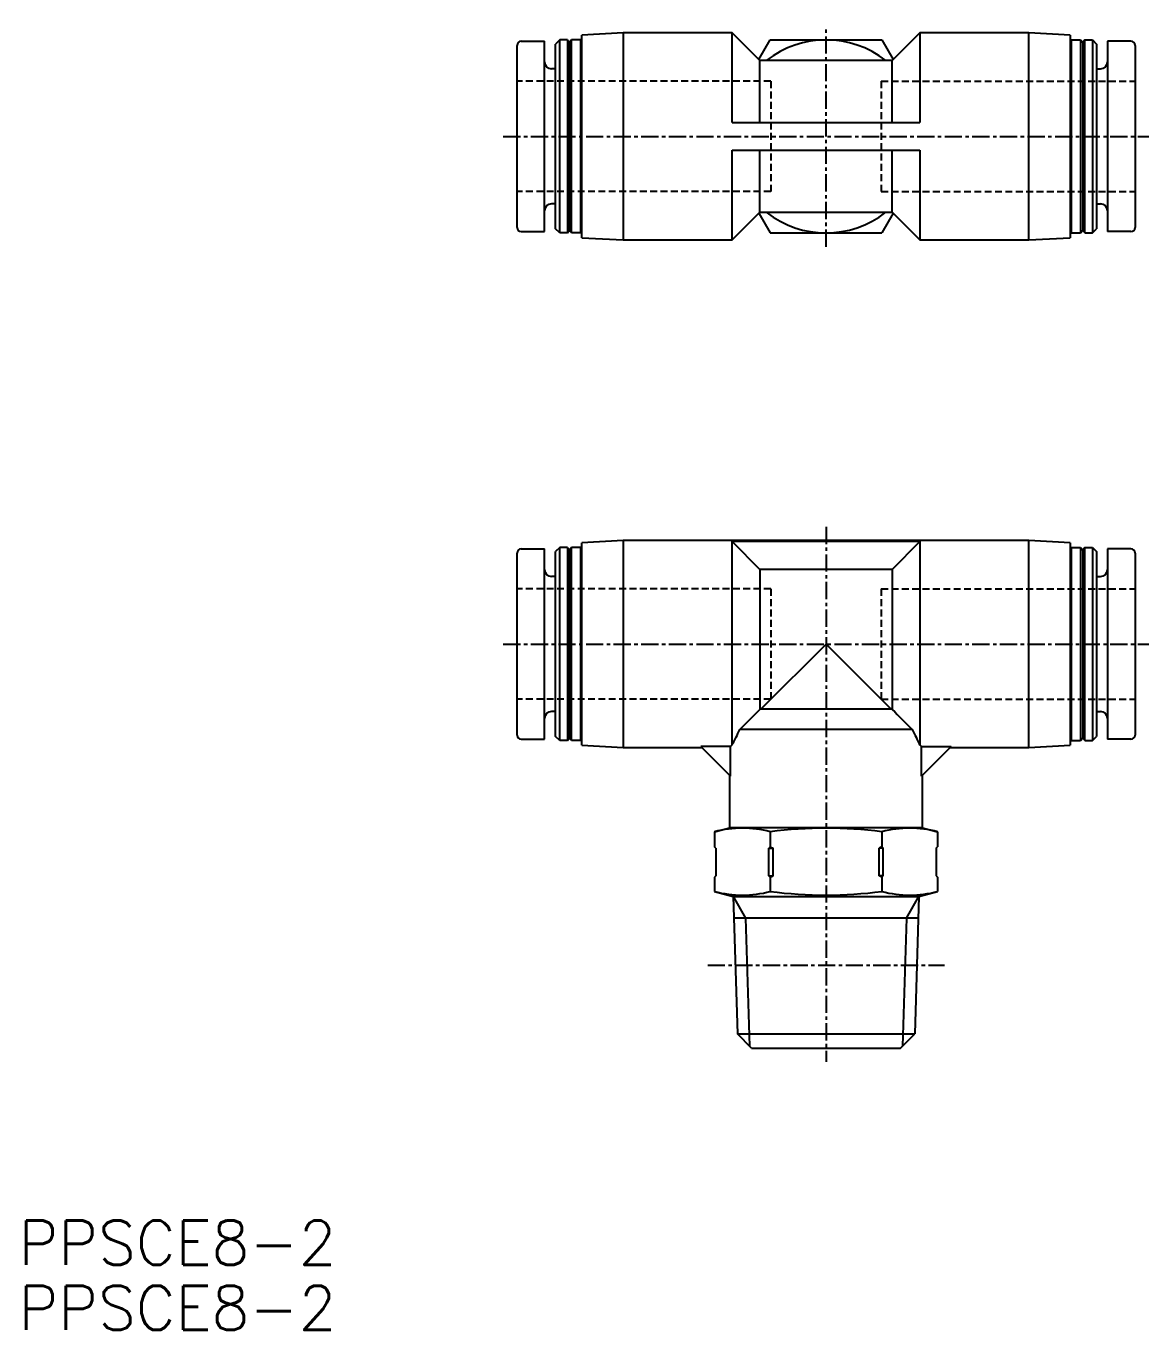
# Model space of a CAD drawing. Extents: x -14 to 110, y -23 to 72.
# Drawn here: x -14.4 to 67, y -23 to 71.5 of the extents above; entities that cross this region are included whole.
import ezdxf

# ---------------------------------------------------------------- set-up
doc = ezdxf.new("R2010")
doc.units = 0
doc.linetypes.add('CENTER', pattern=[2, 1.25, -0.25, 0.25, -0.25])
doc.linetypes.add('DASHED', pattern=[0.75, 0.5, -0.25])
doc.layers.get('0').update_dxf_attribs({"linetype": 'CONTINUOUS'})
doc.layers.add('CENTER', color=1, linetype='CENTER')
doc.styles.get("Standard").update_dxf_attribs({"font": 'txt.shx'})

msp = doc.modelspace()

# ---------------------------------------------------------------- linework, layer by layer
at = {"color": 7, "linetype": 'CONTINUOUS'}
for p, q in [((28.908, 71.014), (25.908, 70.857)), ((28.908, 71.014), (28.908, 56.014)), ((36.808, 71.014), (28.908, 71.014)), ((38.808, 69.014), (36.808, 71.014)), ((36.808, 64.514), (36.808, 71.014)), ((50.408, 71.014), (48.408, 69.014)), ((58.308, 71.014), (50.408, 71.014)), ((50.408, 71.014), (50.408, 64.514)), ((58.308, 56.014), (58.308, 71.014)), ((61.308, 70.857), (58.308, 71.014)), ((21.208, 56.914), (21.208, 70.114)), ((21.508, 70.414), (23.208, 70.414)), ((23.208, 56.614), (23.208, 70.414)), ((24.308, 70.514), (24.008, 70.214)), ((24.008, 56.814), (24.008, 70.214)), ((24.308, 56.514), (24.308, 70.514)), ((24.858, 70.514), (24.308, 70.514)), ((24.858, 70.514), (24.858, 56.514)), ((24.858, 70.514), (25.008, 70.314)), ((25.158, 70.514), (25.008, 70.314)), ((25.008, 56.714), (25.008, 70.314)), ((25.158, 56.514), (25.158, 70.514)), ((25.808, 70.514), (25.158, 70.514)), ((25.808, 70.514), (25.808, 56.514)), ((25.908, 70.414), (25.808, 70.514)), ((25.908, 56.171), (25.908, 70.857)), ((38.74, 69.082), (39.566, 70.514)), ((39.566, 70.514), (47.649, 70.514)), ((47.649, 70.514), (48.476, 69.082)), ((61.308, 70.857), (61.308, 56.171)), ((61.308, 70.414), (61.408, 70.514)), ((61.408, 56.514), (61.408, 70.514)), ((61.408, 70.514), (62.058, 70.514)), ((62.058, 70.514), (62.058, 56.514)), ((62.058, 70.514), (62.208, 70.314)), ((62.358, 70.514), (62.208, 70.314)), ((62.208, 70.314), (62.208, 56.714)), ((62.358, 56.514), (62.358, 70.514)), ((62.358, 70.514), (62.908, 70.514)), ((62.908, 70.514), (62.908, 56.514)), ((62.908, 70.514), (63.208, 70.214)), ((63.208, 70.214), (63.208, 56.814)), ((64.008, 70.414), (64.008, 56.614)), ((65.708, 70.414), (64.008, 70.414)), ((66.008, 70.114), (66.008, 56.914)), ((24.008, 68.414), (23.708, 68.414)), ((48.408, 69.014), (38.808, 69.014)), ((38.808, 64.514), (38.808, 69.014)), ((48.408, 64.514), (48.408, 69.014)), ((63.208, 68.414), (63.508, 68.414)), ((36.808, 64.514), (50.408, 64.514)), ((36.808, 62.514), (50.408, 62.514)), ((36.808, 56.014), (36.808, 62.514)), ((38.808, 58.014), (38.808, 62.514)), ((48.408, 58.014), (48.408, 62.514)), ((50.408, 62.514), (50.408, 56.014)), ((24.008, 58.614), (23.708, 58.614)), ((36.808, 56.014), (38.808, 58.014)), ((38.74, 57.946), (39.566, 56.514)), ((38.808, 58.014), (48.408, 58.014)), ((48.476, 57.946), (47.649, 56.514)), ((48.408, 58.014), (50.408, 56.014)), ((63.208, 58.614), (63.508, 58.614)), ((24.308, 56.514), (24.008, 56.814)), ((62.908, 56.514), (63.208, 56.814)), ((21.508, 56.614), (23.208, 56.614)), ((24.858, 56.514), (24.308, 56.514)), ((24.858, 56.514), (25.008, 56.714)), ((25.158, 56.514), (25.008, 56.714)), ((25.808, 56.514), (25.158, 56.514)), ((25.908, 56.614), (25.808, 56.514)), ((25.908, 56.171), (28.908, 56.014)), ((28.908, 56.014), (36.808, 56.014)), ((39.566, 56.514), (47.649, 56.514)), ((50.408, 56.014), (58.308, 56.014)), ((58.308, 56.014), (61.308, 56.171)), ((61.308, 56.614), (61.408, 56.514)), ((61.408, 56.514), (62.058, 56.514)), ((62.058, 56.514), (62.208, 56.714)), ((62.358, 56.514), (62.208, 56.714)), ((62.358, 56.514), (62.908, 56.514)), ((65.708, 56.614), (64.008, 56.614)), ((28.908, 34.204), (25.908, 34.047)), ((25.908, 19.361), (25.908, 34.047)), ((58.308, 34.204), (28.908, 34.204)), ((28.908, 34.204), (28.908, 19.204)), ((36.808, 34.137), (38.808, 32.112)), ((36.808, 19.39), (36.808, 34.137)), ((50.408, 34.137), (36.808, 34.137)), ((48.408, 32.112), (50.408, 34.137)), ((50.408, 34.137), (50.408, 19.39)), ((61.308, 34.047), (58.308, 34.204)), ((58.308, 19.204), (58.308, 34.204)), ((61.308, 34.047), (61.308, 19.361)), ((21.208, 20.104), (21.208, 33.304)), ((21.508, 33.604), (23.208, 33.604)), ((23.208, 19.804), (23.208, 33.604)), ((24.308, 33.704), (24.008, 33.404)), ((24.008, 20.004), (24.008, 33.404)), ((24.308, 19.704), (24.308, 33.704)), ((24.858, 33.704), (24.308, 33.704)), ((24.858, 33.704), (24.858, 19.704)), ((24.858, 33.704), (25.008, 33.504)), ((25.158, 33.704), (25.008, 33.504)), ((25.008, 19.904), (25.008, 33.504)), ((25.158, 19.704), (25.158, 33.704)), ((25.808, 33.704), (25.158, 33.704)), ((25.808, 33.704), (25.808, 19.704)), ((25.908, 33.604), (25.808, 33.704)), ((61.308, 33.604), (61.408, 33.704)), ((61.408, 19.704), (61.408, 33.704)), ((61.408, 33.704), (62.058, 33.704)), ((62.058, 33.704), (62.058, 19.704)), ((62.058, 33.704), (62.208, 33.504)), ((62.358, 33.704), (62.208, 33.504)), ((62.208, 33.504), (62.208, 19.904)), ((62.358, 19.704), (62.358, 33.704)), ((62.358, 33.704), (62.908, 33.704)), ((62.908, 33.704), (62.908, 19.704)), ((62.908, 33.704), (63.208, 33.404)), ((63.208, 33.404), (63.208, 20.004)), ((64.008, 33.604), (64.008, 19.804)), ((65.708, 33.604), (64.008, 33.604)), ((66.008, 33.304), (66.008, 20.104)), ((24.008, 31.604), (23.708, 31.604)), ((48.408, 32.112), (38.808, 32.112)), ((38.808, 32.112), (38.808, 21.958)), ((48.408, 32.112), (48.408, 21.958)), ((63.208, 31.604), (63.508, 31.604)), ((43.608, 26.704), (38.908, 22.004)), ((48.308, 22.004), (43.608, 26.704)), ((24.008, 21.804), (23.708, 21.804)), ((38.908, 22.004), (38.808, 21.958)), ((38.908, 22.004), (48.308, 22.004)), ((48.408, 21.958), (48.308, 22.004)), ((63.208, 21.804), (63.508, 21.804)), ((24.308, 19.704), (24.008, 20.004)), ((24.858, 19.704), (25.008, 19.904)), ((25.158, 19.704), (25.008, 19.904)), ((49.861, 20.504), (37.355, 20.504)), ((62.058, 19.704), (62.208, 19.904)), ((62.358, 19.704), (62.208, 19.904)), ((62.908, 19.704), (63.208, 20.004)), ((21.508, 19.804), (23.208, 19.804)), ((24.858, 19.704), (24.308, 19.704)), ((25.808, 19.704), (25.158, 19.704)), ((25.908, 19.804), (25.808, 19.704)), ((25.908, 19.361), (28.908, 19.204)), ((28.908, 19.204), (34.608, 19.204)), ((34.541, 19.271), (36.68, 17.132)), ((36.68, 19.271), (34.541, 19.271)), ((36.68, 19.271), (36.808, 19.39)), ((36.68, 17.132), (36.68, 19.271)), ((50.408, 19.39), (50.536, 19.271)), ((52.675, 19.271), (50.536, 17.132)), ((50.536, 17.132), (50.536, 19.271)), ((50.536, 19.271), (52.675, 19.271)), ((52.608, 19.204), (58.308, 19.204)), ((58.308, 19.204), (61.308, 19.361)), ((61.308, 19.804), (61.408, 19.704)), ((61.408, 19.704), (62.058, 19.704)), ((62.358, 19.704), (62.908, 19.704)), ((65.708, 19.804), (64.008, 19.804)), ((36.608, 17.204), (36.608, 13.404)), ((50.608, 13.404), (50.608, 17.204)), ((35.525, 13.087), (36.708, 13.404)), ((36.608, 13.404), (50.608, 13.404)), ((50.508, 13.404), (51.691, 13.087)), ((35.525, 13.087), (35.525, 12.004)), ((39.566, 13.087), (39.566, 12.004)), ((47.649, 13.087), (47.649, 12.004)), ((51.691, 13.087), (51.691, 12.004)), ((35.625, 11.904), (35.525, 12.004)), ((35.625, 11.904), (35.625, 9.904)), ((39.566, 12.004), (39.464, 11.904)), ((39.464, 11.904), (39.77, 11.904)), ((39.464, 9.904), (39.464, 11.904)), ((39.566, 12.004), (39.77, 11.904)), ((39.77, 9.904), (39.77, 11.904)), ((47.649, 12.004), (47.445, 11.904)), ((47.445, 9.904), (47.445, 11.904)), ((47.751, 11.904), (47.445, 11.904)), ((47.649, 12.004), (47.751, 11.904)), ((47.751, 9.904), (47.751, 11.904)), ((51.591, 11.904), (51.691, 12.004)), ((51.591, 11.904), (51.591, 9.904)), ((35.625, 9.904), (35.525, 9.804)), ((35.525, 9.804), (35.525, 8.765)), ((39.464, 9.904), (39.77, 9.904)), ((39.566, 9.804), (39.464, 9.904)), ((39.566, 9.804), (39.77, 9.904)), ((39.566, 9.804), (39.566, 8.765)), ((47.649, 9.804), (47.445, 9.904)), ((47.751, 9.904), (47.445, 9.904)), ((47.649, 9.804), (47.751, 9.904)), ((47.649, 9.804), (47.649, 8.765)), ((51.591, 9.904), (51.691, 9.804)), ((51.691, 9.804), (51.691, 8.765)), ((35.525, 8.765), (36.873, 8.404)), ((50.342, 8.404), (51.691, 8.765)), ((36.873, 8.404), (37.185, -1.573)), ((36.873, 8.404), (50.342, 8.404)), ((50.342, 8.404), (50.03, -1.573)), ((50.293, 6.837), (36.922, 6.837)), ((38.208, -2.596), (37.185, -1.573)), ((37.185, -1.573), (50.03, -1.573)), ((49.008, -2.596), (50.03, -1.573)), ((38.208, -2.596), (49.008, -2.596))]:
    msp.add_line(p, q, dxfattribs=at)
at = {"color": 3, "linetype": 'DASHED'}
for p, q in [((39.608, 67.514), (21.208, 67.514)), ((39.608, 67.514), (39.608, 59.514)), ((47.608, 67.514), (47.608, 59.514)), ((47.608, 67.514), (66.008, 67.514)), ((39.608, 59.514), (21.208, 59.514)), ((47.608, 59.514), (66.008, 59.514)), ((39.608, 30.704), (21.208, 30.704)), ((39.608, 30.704), (39.608, 22.704)), ((47.608, 30.704), (66.008, 30.704)), ((47.608, 30.704), (47.608, 22.704)), ((39.608, 22.704), (21.208, 22.704)), ((47.608, 22.704), (66.008, 22.704))]:
    msp.add_line(p, q, dxfattribs=at)
at = {"color": 3, "linetype": 'CONTINUOUS'}
for p, q in [((36.873, 8.404), (37.778, 6.837)), ((49.437, 6.837), (50.342, 8.404)), ((37.778, 6.837), (38.069, -2.457)), ((49.437, 6.837), (49.147, -2.457))]:
    msp.add_line(p, q, dxfattribs=at)
at = {"color": 7, "linetype": 'CONTINUOUS'}
for centre, radius, start, end in [((21.508, 70.114), 0.3, 90, 180), ((43.608, 63.514), 7, 51.78679, 128.21321), ((65.708, 70.114), 0.3, 0, 90), ((23.708, 68.914), 0.5, 180, 270), ((63.508, 68.914), 0.5, 270, 0), ((23.708, 58.114), 0.5, 90, 180), ((43.608, 63.514), 7, 231.78679, 308.21321), ((63.508, 58.114), 0.5, 0, 90), ((21.508, 56.914), 0.3, 180, 270), ((65.708, 56.914), 0.3, 270, 0), ((21.508, 33.304), 0.3, 90, 180), ((65.708, 33.304), 0.3, 0, 90), ((23.708, 32.104), 0.5, 180, 270), ((63.508, 32.104), 0.5, 270, 0), ((23.708, 21.304), 0.5, 90, 180), ((-10571.803, 10625.264), 15000.505, 315.01188, 315.01973), ((10659.075, 10625.32), 15000.585, 224.98027, 224.98812), ((63.508, 21.304), 0.5, 0, 90), ((21.508, 20.104), 0.3, 180, 270), ((4.043, 36.179), 36.816, 332.86927, 334.80047), ((83.191, 36.188), 36.837, 205.20008, 207.13018), ((65.708, 20.104), 0.3, 270, 0), ((37.546, 5.546), 7.807, 75, 105), ((43.608, -17.478), 30.831, 82.46773, 97.53227), ((49.67, 5.546), 7.807, 75, 105), ((37.546, 16.307), 7.807, 255, 285), ((43.608, 39.33), 30.831, 262.46773, 277.53227), ((49.67, 16.307), 7.807, 255, 285)]:
    msp.add_arc(centre, radius, start, end, dxfattribs=at)
at = {"layer": 'CENTER', "color": 1, "linetype": 'CENTER'}
for p, q in [((43.608, 55.514), (43.608, 71.514)), ((20.208, 63.514), (67.008, 63.514)), ((43.608, 35.204), (43.608, -3.596)), ((20.208, 26.704), (67.008, 26.704)), ((35.029, 3.414), (52.186, 3.414))]:
    msp.add_line(p, q, dxfattribs=at)

# ---------------------------------------------------------------- texts
at = {"color": 7, "linetype": 'CONTINUOUS'}
for p in [(-14.923, -18.303), (-14.923, -23.031)]:
    msp.add_text('PPSCE8-2', height=3.2, dxfattribs=at).set_placement(p)

doc.saveas('drawing.dxf')
